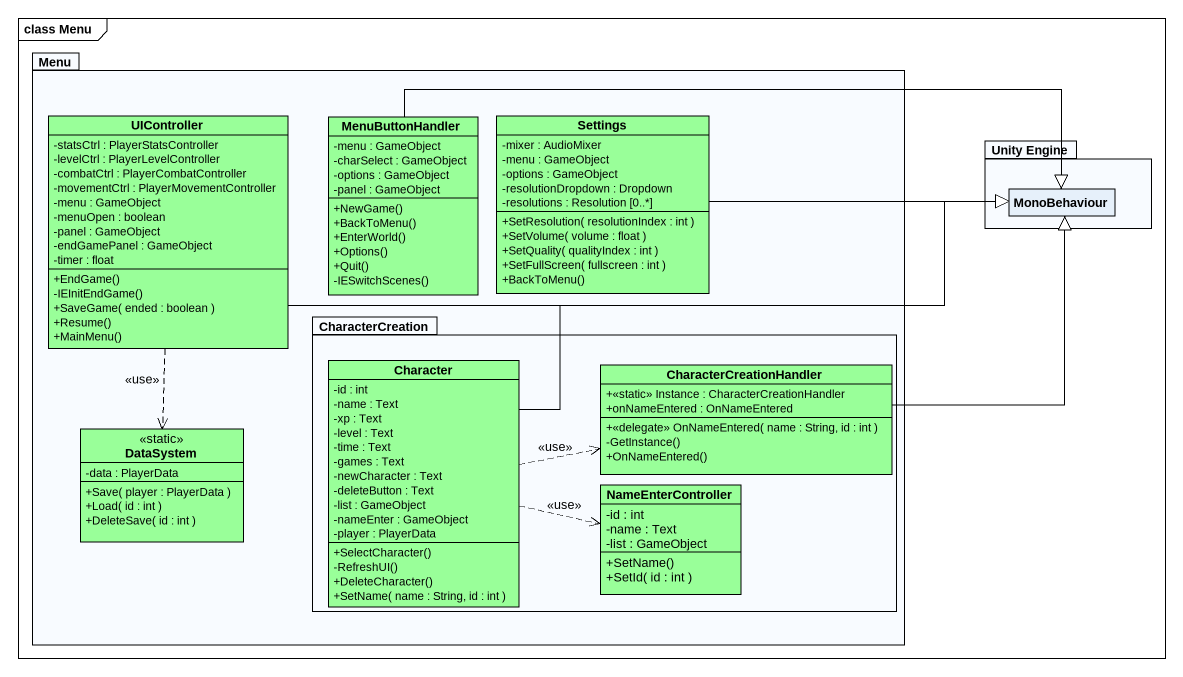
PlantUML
@startuml
mainframe class Menu
hide circle
hide empty members
skinparam classAttributeIconSize 0
package Menu {
  class UIController #99FF99 {
    -statsCtrl : PlayerStatsController
    -levelCtrl : PlayerLevelController
    -combatCtrl : PlayerCombatController
    -movementCtrl : PlayerMovementController
    -menu : GameObject
    -menuOpen : boolean
    -panel : GameObject
    -endGamePanel : GameObject
    -timer : float
    +EndGame()
    -IEInitEndGame()
    +SaveGame( ended : boolean )
    +Resume()
    +MainMenu()
  }
  class MenuButtonHandler #99FF99 {
    -menu : GameObject
    -charSelect : GameObject
    -options : GameObject
    -panel : GameObject
    +NewGame()
    +BackToMenu()
    +EnterWorld()
    +Options()
    +Quit()
    -IESwitchScenes()
  }
  class Settings #99FF99 {
    -mixer : AudioMixer
    -menu : GameObject
    -options : GameObject
    -resolutionDropdown : Dropdown
    -resolutions : Resolution [0..*]
    +SetResolution( resolutionIndex : int )
    +SetVolume( volume : float )
    +SetQuality( qualityIndex : int )
    +SetFullScreen( fullscreen : int )
    +BackToMenu()
  }
  package CharacterCreation {
    class Character #99FF99 {
      -id : int
      -name : Text
      -xp : Text
      -level : Text
      -time : Text
      -games : Text
      -newCharacter : Text
      -deleteButton : Text
      -list : GameObject
      -nameEnter : GameObject
      -player : PlayerData
      +SelectCharacter()
      -RefreshUI()
      +DeleteCharacter()
      +SetName( name : String, id : int )
    }
    class CharacterCreationHandler #99FF99 {
      +<<static>> Instance : CharacterCreationHandler
      +onNameEntered : OnNameEntered
      +<<delegate>> OnNameEntered( name : String, id : int )
      -GetInstance()
      +OnNameEntered()
    }
    class NameEnterController #99FF99 {
      -id : int
      -name : Text
      -list : GameObject
      +SetName()
      +SetId( id : int )
    }
  }
  class DataSystem <<static>> #99FF99 {
    -data : PlayerData
    +Save( player : PlayerData )
    +Load( id : int )
    +DeleteSave( id : int )
  }
}
package "Unity Engine" as Unity_Engine {
  class MonoBehaviour
}
UIController -right-|> MonoBehaviour
UIController ..> DataSystem : <<use>>
MenuButtonHandler -right-|> MonoBehaviour
Settings -right-|> MonoBehaviour
Character -right-|> MonoBehaviour
Character .right.> CharacterCreationHandler : <<use>>
Character .right.> NameEnterController : <<use>>
CharacterCreationHandler -up-|> MonoBehaviour
@enduml
